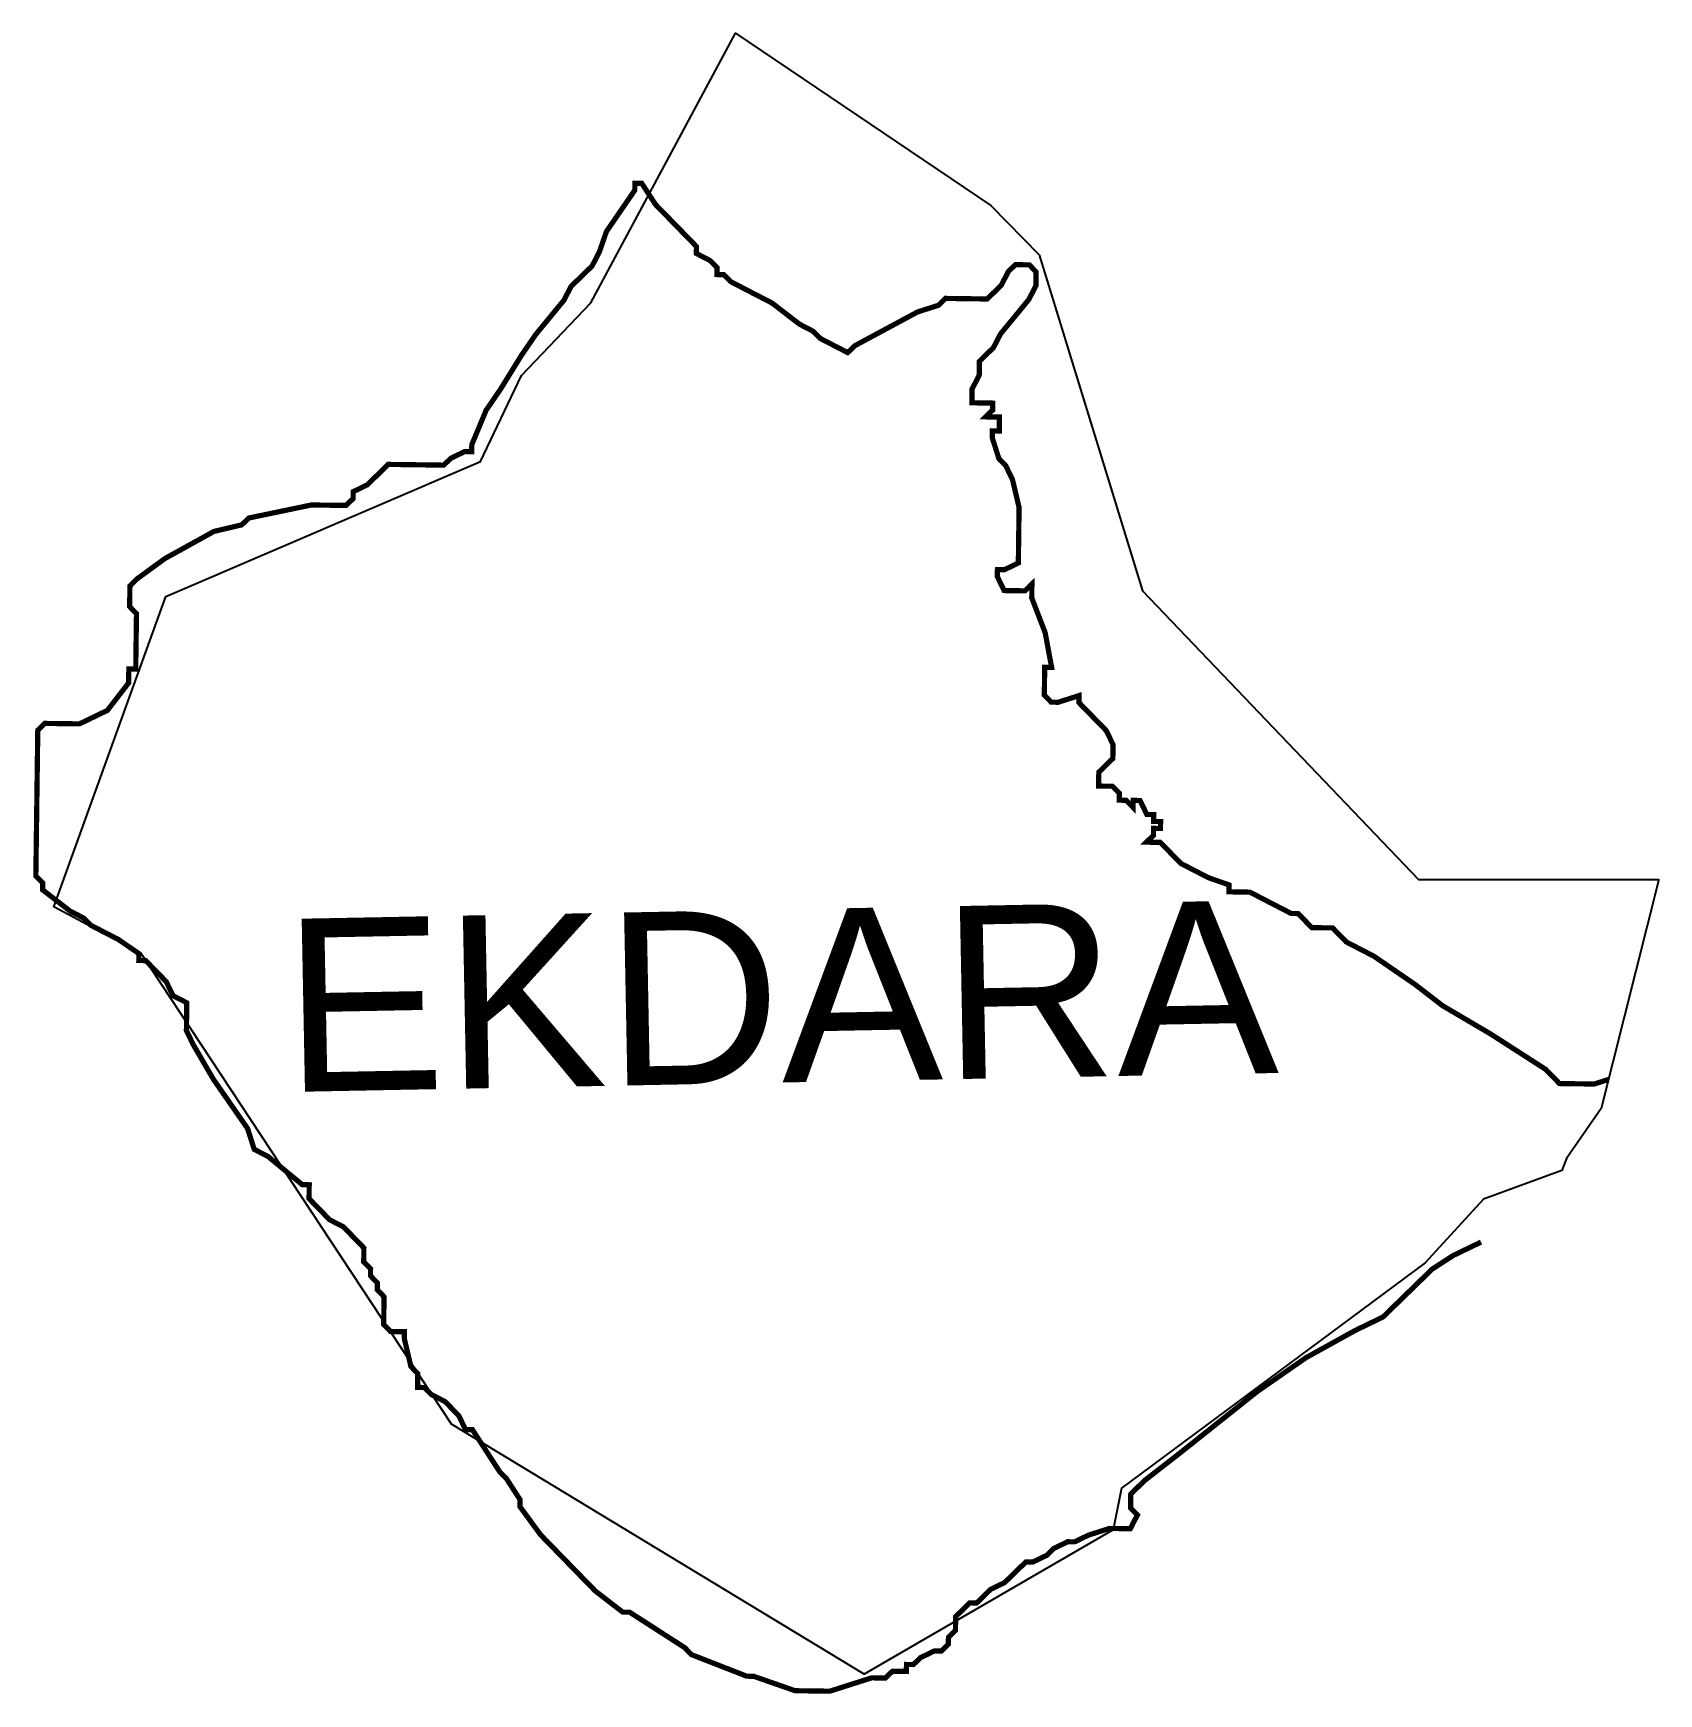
# Model space of a CAD drawing. Header units: metres. Extents: x 283953 to 284892, y 2025893 to 2026853.
import ezdxf

# ---------------------------------------------------------------- set-up
doc = ezdxf.new("R2010")
doc.units = ezdxf.units.M
for name, color, linetype in [('HIGH TIDE LINE', 6, 'Continuous'), ('village', 3, 'Continuous'), ('VILLAGE NAME', 250, 'Continuous')]:
    doc.layers.add(name, color=color, linetype=linetype)
doc.styles.get("Standard").update_dxf_attribs({"font": 'calibri.ttf'})

msp = doc.modelspace()

# ---------------------------------------------------------------- linework, layer by layer
at = {"layer": 'HIGH TIDE LINE', "lineweight": 0}
msp.add_lwpolyline([(284789.63, 2026154.08, 3.01, 3.01, 0), (284781.56, 2026150.18, 3.01, 3.01, 0), (284773.49, 2026146.28, 3.01, 3.01, 0), (284761.36, 2026138.42, 3.01, 3.01, 0), (284732.93, 2026110.74, 3.01, 3.01, 0), (284716.78, 2026102.93, 3.01, 3.01, 0), (284688.51, 2026087.27, 3.01, 3.01, 0), (284660.19, 2026067.6, 3.01, 3.01, 0), (284615.61, 2026032.11, 3.01, 3.01, 0), (284595.36, 2026016.35, 3.01, 3.01, 0), (284587.23, 2026008.44, 3.01, 3.01, 0), (284587.12, 2026000.42, 3.01, 3.01, 0), (284591.08, 2025996.35, 3.01, 3.01, 0), (284586.96, 2025988.39, 3.01, 3.01, 0), (284574.94, 2025988.55, 3.01, 3.01, 0), (284562.86, 2025984.7, 3.01, 3.01, 0), (284554.79, 2025980.8, 3.01, 3.01, 0), (284550.78, 2025980.86, 3.01, 3.01, 0), (284542.71, 2025976.95, 3.01, 3.01, 0), (284538.65, 2025973, 3.01, 3.01, 0), (284530.58, 2025969.1, 3.01, 3.01, 0), (284526.57, 2025969.15, 3.01, 3.01, 0), (284518.45, 2025961.24, 3.01, 3.01, 0), (284514.39, 2025957.28, 3.01, 3.01, 0), (284506.32, 2025953.38, 3.01, 3.01, 0), (284498.19, 2025945.47, 3.01, 3.01, 0), (284494.18, 2025945.53, 3.01, 3.01, 0), (284490.12, 2025941.57, 3.01, 3.01, 0), (284486.06, 2025937.61, 3.01, 3.01, 0), (284485.95, 2025929.6, 3.01, 3.01, 0), (284481.89, 2025925.64, 3.01, 3.01, 0), (284481.84, 2025921.63, 3.01, 3.01, 0), (284477.77, 2025917.68, 3.01, 3.01, 0), (284473.77, 2025917.73, 3.01, 3.01, 0), (284465.7, 2025913.83, 3.01, 3.01, 0), (284461.63, 2025909.87, 3.01, 3.01, 0), (284457.63, 2025909.93, 3.01, 3.01, 0), (284457.57, 2025905.92, 3.01, 3.01, 0), (284449.56, 2025906.03, 3.01, 3.01, 0), (284445.49, 2025902.07, 3.01, 3.01, 0), (284437.48, 2025902.18, 3.01, 3.01, 0), (284413.32, 2025894.48, 3.01, 3.01, 0), (284393.28, 2025894.75, 3.01, 3.01, 0), (284369.34, 2025903.09, 3.01, 3.01, 0), (284365.33, 2025903.14, 3.01, 3.01, 0), (284333.42, 2025915.6, 3.01, 3.01, 0), (284329.47, 2025919.66, 3.01, 3.01, 0), (284297.67, 2025940.13, 3.01, 3.01, 0), (284293.66, 2025940.19, 3.01, 3.01, 0), (284277.79, 2025952.43, 3.01, 3.01, 0), (284269.88, 2025960.55, 3.01, 3.01, 0), (284246.15, 2025984.93, 3.01, 3.01, 0), (284234.34, 2026001.13, 3.01, 3.01, 0), (284234.39, 2026005.14, 3.01, 3.01, 0), (284226.54, 2026017.27, 3.01, 3.01, 0), (284222.58, 2026021.33, 3.01, 3.01, 0), (284206.87, 2026045.6, 3.01, 3.01, 0), (284202.86, 2026045.65, 3.01, 3.01, 0), (284198.96, 2026053.73, 3.01, 3.01, 0), (284195.01, 2026057.79, 3.01, 3.01, 0), (284191.05, 2026061.85, 3.01, 3.01, 0), (284183.09, 2026065.97, 3.01, 3.01, 0), (284179.14, 2026070.03, 3.01, 3.01, 0), (284175.13, 2026070.08, 3.01, 3.01, 0), (284175.24, 2026078.1, 3.01, 3.01, 0), (284171.28, 2026082.16, 3.01, 3.01, 0), (284167.49, 2026098.25, 3.01, 3.01, 0), (284167.54, 2026102.26, 3.01, 3.01, 0), (284159.52, 2026102.37, 3.01, 3.01, 0), (284155.57, 2026106.43, 3.01, 3.01, 0), (284155.78, 2026122.47, 3.01, 3.01, 0), (284151.83, 2026126.53, 3.01, 3.01, 0), (284151.88, 2026130.54, 3.01, 3.01, 0), (284147.93, 2026134.6, 3.01, 3.01, 0), (284147.98, 2026138.61, 3.01, 3.01, 0), (284144.03, 2026142.67, 3.01, 3.01, 0), (284144.13, 2026150.69, 3.01, 3.01, 0), (284136.23, 2026158.82, 3.01, 3.01, 0), (284132.27, 2026162.88, 3.01, 3.01, 0), (284124.31, 2026166.99, 3.01, 3.01, 0), (284116.4, 2026175.12, 3.01, 3.01, 0), (284112.44, 2026179.18, 3.01, 3.01, 0), (284112.55, 2026187.2, 3.01, 3.01, 0), (284108.54, 2026187.25, 3.01, 3.01, 0), (284088.72, 2026203.56, 3.01, 3.01, 0), (284080.75, 2026207.67, 3.01, 3.01, 0), (284076.91, 2026219.75, 3.01, 3.01, 0), (284057.24, 2026248.08, 3.01, 3.01, 0), (284045.48, 2026268.29, 3.01, 3.01, 0), (284041.58, 2026276.36, 3.01, 3.01, 0), (284041.8, 2026292.4, 3.01, 3.01, 0), (284033.83, 2026296.51, 3.01, 3.01, 0), (284029.93, 2026304.58, 3.01, 3.01, 0), (284018.07, 2026316.77, 3.01, 3.01, 0), (284014.06, 2026316.83, 3.01, 3.01, 0), (284014.11, 2026320.84, 3.01, 3.01, 0), (284002.2, 2026329.01, 3.01, 3.01, 0), (283986.27, 2026337.25, 3.01, 3.01, 0), (283982.31, 2026341.31, 3.01, 3.01, 0), (283974.35, 2026345.42, 3.01, 3.01, 0), (283958.48, 2026357.67, 3.01, 3.01, 0), (283958.53, 2026361.68, 3.01, 3.01, 0), (283954.58, 2026365.74, 3.01, 3.01, 0), (283955.7, 2026449.93, 3.01, 3.01, 0), (283959.77, 2026453.88, 3.01, 3.01, 0), (283979.81, 2026453.61, 3.01, 3.01, 0), (283987.88, 2026457.51, 3.01, 3.01, 0), (283995.95, 2026461.42, 3.01, 3.01, 0), (284008.19, 2026477.29, 3.01, 3.01, 0), (284008.3, 2026485.31, 3.01, 3.01, 0), (284012.3, 2026485.25, 3.01, 3.01, 0), (284012.73, 2026517.33, 3.01, 3.01, 0), (284008.78, 2026521.39, 3.01, 3.01, 0), (284008.94, 2026533.42, 3.01, 3.01, 0), (284013, 2026537.37, 3.01, 3.01, 0), (284029.19, 2026549.18, 3.01, 3.01, 0), (284057.47, 2026564.84, 3.01, 3.01, 0), (284073.55, 2026568.64, 3.01, 3.01, 0), (284077.62, 2026572.59, 3.01, 3.01, 0), (284113.8, 2026580.13, 3.01, 3.01, 0), (284133.84, 2026579.86, 3.01, 3.01, 0), (284137.9, 2026583.82, 3.01, 3.01, 0), (284137.96, 2026587.82, 3.01, 3.01, 0), (284146.03, 2026591.73, 3.01, 3.01, 0), (284150.09, 2026595.68, 3.01, 3.01, 0), (284154.15, 2026599.64, 3.01, 3.01, 0), (284158.21, 2026603.59, 3.01, 3.01, 0), (284190.28, 2026603.16, 3.01, 3.01, 0), (284194.34, 2026607.12, 3.01, 3.01, 0), (284202.41, 2026611.02, 3.01, 3.01, 0), (284206.42, 2026610.97, 3.01, 3.01, 0), (284206.47, 2026614.98, 3.01, 3.01, 0), (284214.76, 2026634.91, 3.01, 3.01, 0), (284222.93, 2026646.83, 3.01, 3.01, 0), (284235.23, 2026666.72, 3.01, 3.01, 0), (284243.4, 2026678.64, 3.01, 3.01, 0), (284259.71, 2026698.47, 3.01, 3.01, 0), (284263.82, 2026706.43, 3.01, 3.01, 0), (284267.88, 2026710.39, 3.01, 3.01, 0), (284271.94, 2026714.34, 3.01, 3.01, 0), (284276.01, 2026718.3, 3.01, 3.01, 0), (284280.12, 2026726.26, 3.01, 3.01, 0), (284284.29, 2026738.23, 3.01, 3.01, 0), (284300.65, 2026762.07, 3.01, 3.01, 0), (284300.7, 2026766.08, 3.01, 3.01, 0), (284304.71, 2026766.03, 3.01, 3.01, 0), (284312.56, 2026753.89, 3.01, 3.01, 0), (284320.47, 2026745.77, 3.01, 3.01, 0), (284324.43, 2026741.71, 3.01, 3.01, 0), (284336.29, 2026729.52, 3.01, 3.01, 0), (284336.24, 2026725.51, 3.01, 3.01, 0), (284344.2, 2026721.39, 3.01, 3.01, 0), (284348.16, 2026717.33, 3.01, 3.01, 0), (284348.1, 2026713.32, 3.01, 3.01, 0), (284352.11, 2026713.27, 3.01, 3.01, 0), (284356.07, 2026709.21, 3.01, 3.01, 0), (284364.03, 2026705.09, 3.01, 3.01, 0), (284379.95, 2026696.86, 3.01, 3.01, 0), (284395.83, 2026684.62, 3.01, 3.01, 0), (284403.79, 2026680.5, 3.01, 3.01, 0), (284407.74, 2026676.44, 3.01, 3.01, 0), (284415.71, 2026672.32, 3.01, 3.01, 0), (284423.67, 2026668.21, 3.01, 3.01, 0), (284427.73, 2026672.16, 3.01, 3.01, 0), (284464.07, 2026691.72, 3.01, 3.01, 0), (284476.15, 2026695.57, 3.01, 3.01, 0), (284480.22, 2026699.53, 3.01, 3.01, 0), (284504.27, 2026699.2, 3.01, 3.01, 0), (284512.39, 2026707.12, 3.01, 3.01, 0), (284516.5, 2026715.08, 3.01, 3.01, 0), (284520.57, 2026719.04, 3.01, 3.01, 0), (284528.58, 2026718.93, 3.01, 3.01, 0), (284528.58, 2026718.93, 3.01, 3.01, 0), (284532.54, 2026714.87, 3.01, 3.01, 0), (284532.54, 2026714.87, 3.01, 3.01, 0), (284532.54, 2026714.87, 3.01, 3.01, 0), (284532.43, 2026706.85, 3.01, 3.01, 0), (284532.43, 2026706.85, 3.01, 3.01, 0), (284528.31, 2026698.88, 3.01, 3.01, 0), (284512.01, 2026679.05, 3.01, 3.01, 0), (284507.9, 2026671.09, 3.01, 3.01, 0), (284503.84, 2026667.13, 3.01, 3.01, 0), (284499.77, 2026663.18, 3.01, 3.01, 0), (284499.67, 2026655.16, 3.01, 3.01, 0), (284495.55, 2026647.2, 3.01, 3.01, 0), (284495.44, 2026639.18, 3.01, 3.01, 0), (284507.47, 2026639.02, 3.01, 3.01, 0), (284507.42, 2026635.01, 3.01, 3.01, 0), (284503.35, 2026631.05, 3.01, 3.01, 0), (284511.37, 2026630.95, 3.01, 3.01, 0), (284511.26, 2026622.93, 3.01, 3.01, 0), (284507.25, 2026622.98, 3.01, 3.01, 0), (284507.2, 2026618.97, 3.01, 3.01, 0), (284511.05, 2026606.89, 3.01, 3.01, 0), (284515, 2026602.83, 3.01, 3.01, 0), (284518.9, 2026594.76, 3.01, 3.01, 0), (284522.7, 2026578.67, 3.01, 3.01, 0), (284522.27, 2026546.6, 3.01, 3.01, 0), (284514.2, 2026542.7, 3.01, 3.01, 0), (284510.19, 2026542.75, 3.01, 3.01, 0), (284510.14, 2026538.74, 3.01, 3.01, 0), (284514.04, 2026530.67, 3.01, 3.01, 0), (284526.06, 2026530.51, 3.01, 3.01, 0), (284530.12, 2026534.46, 3.01, 3.01, 0), (284530.02, 2026526.45, 3.01, 3.01, 0), (284537.77, 2026506.29, 3.01, 3.01, 0), (284541.51, 2026486.2, 3.01, 3.01, 0), (284537.5, 2026486.25, 3.01, 3.01, 0), (284537.28, 2026470.21, 3.01, 3.01, 0), (284541.24, 2026466.15, 3.01, 3.01, 0), (284545.25, 2026466.1, 3.01, 3.01, 0), (284557.32, 2026469.95, 3.01, 3.01, 0), (284557.27, 2026465.94, 3.01, 3.01, 0), (284561.23, 2026461.87, 3.01, 3.01, 0), (284565.18, 2026457.81, 3.01, 3.01, 0), (284573.09, 2026449.69, 3.01, 3.01, 0), (284576.99, 2026441.61, 3.01, 3.01, 0), (284576.88, 2026433.6, 3.01, 3.01, 0), (284572.82, 2026429.64, 3.01, 3.01, 0), (284568.76, 2026425.69, 3.01, 3.01, 0), (284568.65, 2026417.67, 3.01, 3.01, 0), (284576.67, 2026417.56, 3.01, 3.01, 0), (284580.62, 2026413.5, 3.01, 3.01, 0), (284580.57, 2026409.49, 3.01, 3.01, 0), (284584.58, 2026409.44, 3.01, 3.01, 0), (284588.53, 2026405.37, 3.01, 3.01, 0), (284588.59, 2026409.38, 3.01, 3.01, 0), (284592.59, 2026409.33, 3.01, 3.01, 0), (284596.5, 2026401.26, 3.01, 3.01, 0), (284600.5, 2026401.2, 3.01, 3.01, 0), (284600.45, 2026397.19, 3.01, 3.01, 0), (284604.46, 2026397.14, 3.01, 3.01, 0), (284604.41, 2026393.13, 3.01, 3.01, 0), (284600.4, 2026393.19, 3.01, 3.01, 0), (284600.34, 2026389.18, 3.01, 3.01, 0), (284596.28, 2026385.22, 3.01, 3.01, 0), (284604.3, 2026385.11, 3.01, 3.01, 0), (284612.21, 2026376.99, 3.01, 3.01, 0), (284616.16, 2026372.93, 3.01, 3.01, 0), (284624.13, 2026368.81, 3.01, 3.01, 0), (284632.09, 2026364.69, 3.01, 3.01, 0), (284644.06, 2026360.52, 3.01, 3.01, 0), (284644.01, 2026356.52, 3.01, 3.01, 0), (284656.03, 2026356.35, 3.01, 3.01, 0), (284663.99, 2026352.24, 3.01, 3.01, 0), (284679.92, 2026344.01, 3.01, 3.01, 0), (284683.93, 2026343.95, 3.01, 3.01, 0), (284691.84, 2026335.83, 3.01, 3.01, 0), (284703.86, 2026335.67, 3.01, 3.01, 0), (284711.77, 2026327.54, 3.01, 3.01, 0), (284727.7, 2026319.31, 3.01, 3.01, 0), (284739.61, 2026311.13, 3.01, 3.01, 0), (284751.53, 2026302.95, 3.01, 3.01, 0), (284767.4, 2026290.71, 3.01, 3.01, 0), (284795.25, 2026274.3, 3.01, 3.01, 0), (284827.05, 2026253.83, 3.01, 3.01, 0), (284831, 2026249.76, 3.01, 3.01, 0), (284834.96, 2026245.7, 3.01, 3.01, 0), (284855, 2026245.43, 3.01, 3.01, 0), (284863.26, 2026248.06, 3.01, 3.01, 0)], format="xyseb", dxfattribs=at)
at = {"layer": 'village', "color": 3}
msp.add_polyline3d([(284892.31, 2026363.68, 0), (284859.06, 2026231.34, 0), (284838.92, 2026202.43, 0), (284836.39, 2026195.52, 0), (284791.02, 2026178.9, 0), (284757.33, 2026142.14, 0), (284581.89, 2026011.8, 0), (284577.08, 2025987.66, 0), (284433.24, 2025904.39, 0), (284194.75, 2026048.88, 0), (284015.4, 2026320.92, 0), (283964.96, 2026347.81, 0), (284029.62, 2026527.14, 0), (284211.48, 2026605.24, 0), (284235.26, 2026654.97, 0), (284275.29, 2026696.96, 0), (284358.83, 2026852.83, 0), (284506.43, 2026753.17, 0), (284534.35, 2026724.67, 0), (284593.95, 2026530.52, 0), (284753.53, 2026363.58, 0)], close=True, dxfattribs=at)

# ---------------------------------------------------------------- texts
at = {"layer": 'VILLAGE NAME', "insert": (284096.72, 2026340.77), "char_height": 100, "attachment_point": 1, "rotation": 1.10283}
msp.add_mtext_dynamic_manual_height_columns('{\\fArial|b0|i0|c0|p34;EKDARA}', width=726.9295, gutter_width=543.74, heights=[0], dxfattribs=at)

doc.saveas('drawing.dxf')
